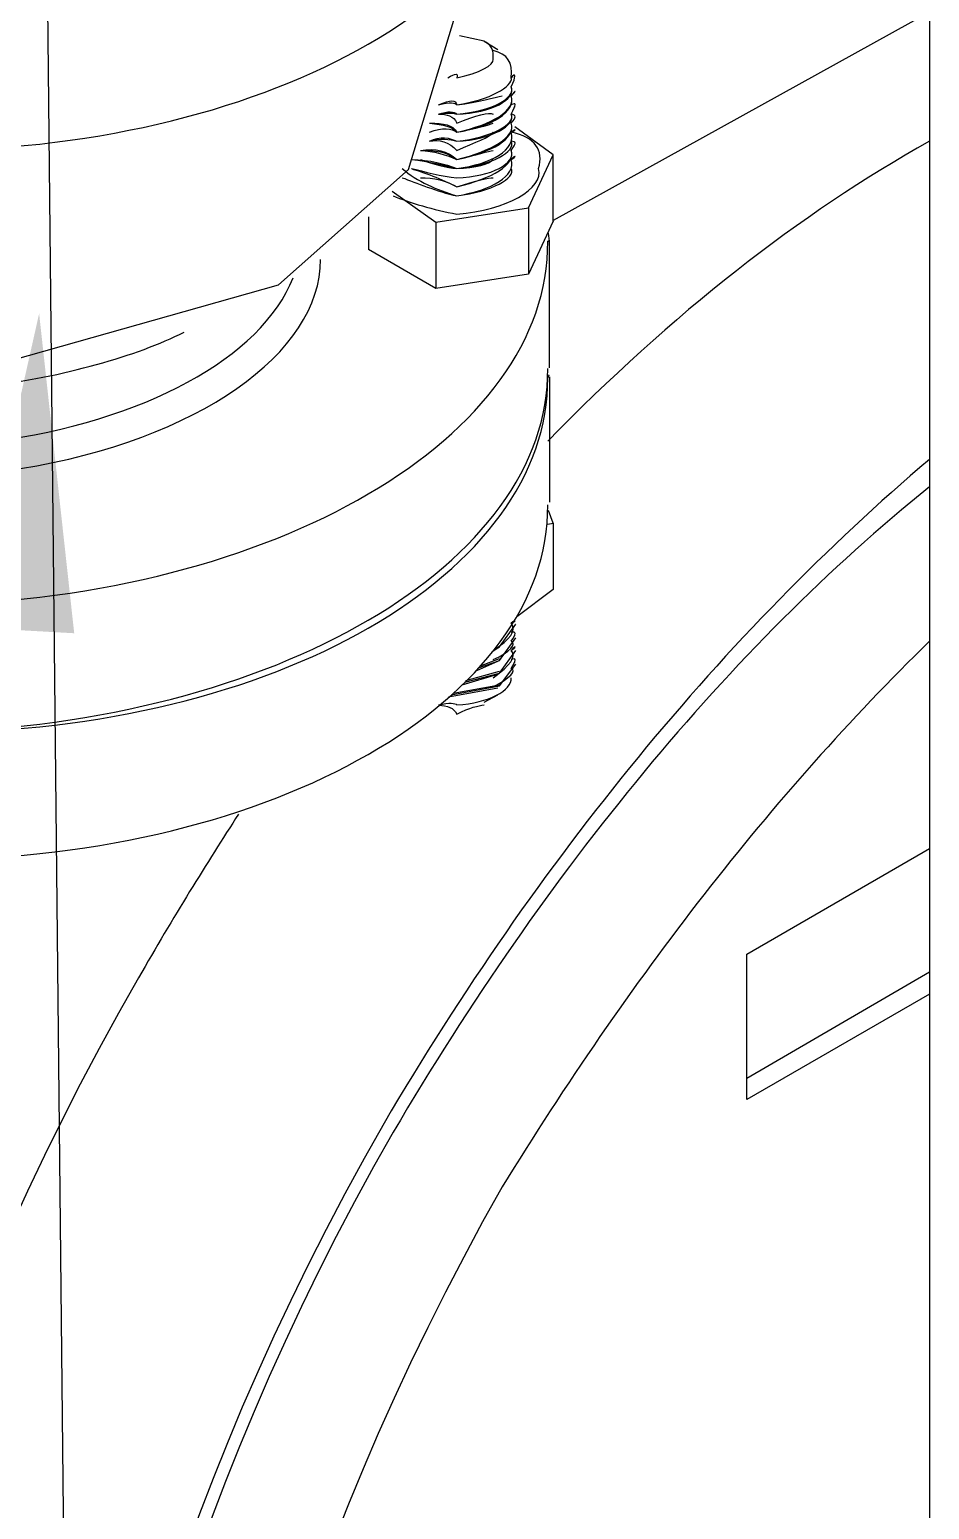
# Model space of a CAD drawing. Header units: inches. Extents: x 0.3 to 33.8, y 15.5 to 37.1.
# Drawn here: x 8.5 to 9.011, y 24.615 to 25.455 of the extents above; entities that cross this region are included whole.
import ezdxf

# ---------------------------------------------------------------- set-up
doc = ezdxf.new("R2010")
doc.units = ezdxf.units.IN
doc.header["$MEASUREMENT"] = 0

# ---------------------------------------------------------------- blocks, each defined once
blk = doc.blocks.new('60298_1')
at = {"transparency": 33554687}
blk.add_hatch(color=21, dxfattribs=at).paths.add_polyline_path([(8.46543, 25.1157), (8.5055, 25.29397), (8.52543, 25.11235)])
for points in [[(9.01132, 27.18888), (9.01132, 22.51849)], [(8.64157, 25.31019), (8.71542, 25.37577), (8.74485, 25.47337)], [(9.01132, 25.46511), (8.79753, 25.34685)], [(8.75828, 25.44859), (8.74434, 25.45168)], [(8.75828, 25.44859), (8.76603, 25.44394)], [(8.77635, 25.42535), (8.77635, 25.42535)], [(8.77635, 25.41812), (8.77635, 25.41812)], [(8.77635, 25.41089), (8.77635, 25.41089)], [(8.77635, 25.40314), (8.77635, 25.40314)], [(8.79753, 25.38404), (8.77584, 25.40005)], [(8.77635, 25.39591), (8.77635, 25.39591)], [(8.77687, 25.39953), (8.77687, 25.39953)], [(8.77842, 25.39849), (8.77842, 25.39849)], [(8.77635, 25.38817), (8.77635, 25.38817)], [(8.77635, 25.38094), (8.77635, 25.38094)], [(8.78358, 25.35409), (8.79753, 25.38404)], [(8.79753, 25.34634), (8.79753, 25.38404)], [(8.70612, 25.36338), (8.73091, 25.34582)], [(8.73091, 25.34582), (8.78358, 25.35409)], [(8.78358, 25.35409), (8.78358, 25.31639)], [(8.6927, 25.34892), (8.6927, 25.33033)], [(8.73091, 25.34582), (8.73091, 25.30812)], [(8.79753, 25.34634), (8.78358, 25.31639)], [(8.79546, 25.33498), (8.79494, 25.33962)], [(8.73091, 25.30812), (8.6927, 25.33033)], [(8.79546, 25.2632), (8.79546, 25.33498)], [(8.47322, 25.26268), (8.64157, 25.31019)], [(8.78358, 25.31639), (8.73091, 25.30812)], [(8.79546, 25.25803), (8.79546, 25.18677)], [(8.79753, 25.17489), (8.79494, 25.18212)], [(8.79443, 25.17437), (8.79753, 25.17489)], [(8.79753, 25.17489), (8.79753, 25.13719)], [(8.79753, 25.13719), (8.77687, 25.1217)], [(8.76706, 25.10466), (8.77635, 25.11757)], [(8.77635, 25.11809), (8.77635, 25.11809)], [(8.76706, 25.09691), (8.77635, 25.10982)], [(8.77635, 25.11086), (8.77635, 25.11086)], [(8.76293, 25.10207), (8.76603, 25.10414)], [(8.76344, 25.10259), (8.76706, 25.10466)], [(8.76499, 25.10414), (8.76499, 25.10414)], [(8.76706, 25.08968), (8.77635, 25.10259)], [(8.77635, 25.10363), (8.77635, 25.10363)], [(8.75415, 25.09123), (8.76603, 25.0964)], [(8.75518, 25.09278), (8.76706, 25.09691)], [(8.75621, 25.09381), (8.76706, 25.09795)], [(8.76706, 25.08245), (8.77635, 25.09485)], [(8.77635, 25.09588), (8.77635, 25.09588)], [(8.74072, 25.07832), (8.76706, 25.08297)], [(8.74589, 25.08297), (8.76603, 25.08917)], [(8.74744, 25.08452), (8.76706, 25.08968)], [(8.74795, 25.08555), (8.76706, 25.09072)], [(8.73814, 25.07626), (8.76603, 25.08142)], [(8.73969, 25.07729), (8.76706, 25.08245)], [(8.75828, 25.07316), (8.76603, 25.07729)], [(8.90752, 24.93011), (9.01132, 24.99002)], [(8.90752, 24.84749), (8.90752, 24.93011)], [(9.01132, 24.91978), (8.90752, 24.85937)], [(9.01132, 24.90739), (8.90752, 24.84749)]]:
    blk.add_lwpolyline(points, dxfattribs=at)
at = {"color": 21, "transparency": 33554687}
blk.add_lwpolyline([(8.50317, 26.14212), (8.56101, 20.59022), (8.74124, 20.59022)], dxfattribs=at)
at = {"transparency": 33554687}
for points, knots in [([(8.09211, 25.58802), (8.09457, 25.47884), (8.25147, 25.38825), (8.44327, 25.38662), (8.63857, 25.38825), (8.79547, 25.47884), (8.79443, 25.58802)], [0, 0, 0, 0, 1, 1, 1, 2, 2, 2, 2]), ([(8.73762, 25.42793), (8.74229, 25.43053), (8.74384, 25.43042), (8.74279, 25.42793), (8.75566, 25.43042), (8.76398, 25.43522), (8.76344, 25.43826), (8.76398, 25.44399), (8.76202, 25.44671), (8.75828, 25.44859)], [0, 0, 0, 0, 1, 1, 1, 2, 2, 2, 3, 3, 3, 3]), ([(8.73246, 25.41244), (8.73928, 25.41567), (8.74233, 25.41539), (8.74279, 25.41244), (8.76162, 25.41539), (8.77476, 25.42298), (8.77377, 25.42793), (8.77476, 25.43684), (8.77167, 25.44115), (8.76344, 25.44342)], [0, 0, 0, 0, 1, 1, 1, 2, 2, 2, 3, 3, 3, 3]), ([(8.73246, 25.40727), (8.73761, 25.4091), (8.74149, 25.40868), (8.74279, 25.40727), (8.76268, 25.40868), (8.77669, 25.41676), (8.77377, 25.42277), (8.77669, 25.42889), (8.77603, 25.43102), (8.77377, 25.42793)], [0, 0, 0, 0, 1, 1, 1, 2, 2, 2, 3, 3, 3, 3]), ([(8.7273, 25.40211), (8.73552, 25.40193), (8.74042, 25.40125), (8.74279, 25.39695), (8.76268, 25.40125), (8.77669, 25.40933), (8.77377, 25.4176), (8.77669, 25.4204), (8.77652, 25.42149), (8.77377, 25.4176)], [0, 0, 0, 0, 1, 1, 1, 2, 2, 2, 3, 3, 3, 3]), ([(8.73246, 25.40727), (8.73736, 25.4082), (8.74136, 25.40775), (8.74279, 25.40727), (8.76268, 25.40775), (8.77669, 25.41584), (8.77377, 25.42277)], [0, 0, 0, 0, 1, 1, 1, 2, 2, 2, 2]), ([(8.7273, 25.40211), (8.73524, 25.40105), (8.74028, 25.40032), (8.74279, 25.39695), (8.76268, 25.40032), (8.77669, 25.40841), (8.77377, 25.4176)], [0, 0, 0, 0, 1, 1, 1, 2, 2, 2, 2]), ([(8.7273, 25.39178), (8.73316, 25.39488), (8.73921, 25.39382), (8.74279, 25.39178), (8.76268, 25.39382), (8.77669, 25.4019), (8.77377, 25.40727), (8.77669, 25.41297), (8.77652, 25.41406), (8.77377, 25.41244)], [0, 0, 0, 0, 1, 1, 1, 2, 2, 2, 3, 3, 3, 3]), ([(8.73246, 25.41244), (8.73891, 25.41419), (8.74214, 25.41385), (8.74279, 25.41244), (8.75534, 25.41385), (8.76444, 25.41707), (8.76861, 25.4176)], [0, 0, 0, 0, 1, 1, 1, 2, 2, 2, 2]), ([(8.72213, 25.38662), (8.7305, 25.38797), (8.73782, 25.38638), (8.74279, 25.38145), (8.76268, 25.38638), (8.77669, 25.39447), (8.77377, 25.40211), (8.77669, 25.40554), (8.77652, 25.40662), (8.77377, 25.40727)], [0, 0, 0, 0, 1, 1, 1, 2, 2, 2, 3, 3, 3, 3]), ([(8.7273, 25.39178), (8.73284, 25.394), (8.73905, 25.39289), (8.74279, 25.39178), (8.76268, 25.39289), (8.77669, 25.40098), (8.77377, 25.40727)], [0, 0, 0, 0, 1, 1, 1, 2, 2, 2, 2]), ([(8.73246, 25.40727), (8.73699, 25.407), (8.74116, 25.40641), (8.74279, 25.40211), (8.75362, 25.40641), (8.76137, 25.40863), (8.76344, 25.40727)], [0, 0, 0, 0, 1, 1, 1, 2, 2, 2, 2]), ([(8.70664, 25.3608), (8.71551, 25.35712), (8.72996, 25.35273), (8.74279, 25.35047), (8.77132, 25.35273), (8.79234, 25.36486), (8.78926, 25.37629), (8.79234, 25.38701), (8.78739, 25.39391), (8.77377, 25.39695)], [0, 0, 0, 0, 1, 1, 1, 2, 2, 2, 3, 3, 3, 3]), ([(8.71697, 25.38145), (8.72751, 25.38128), (8.73622, 25.37895), (8.74279, 25.37629), (8.76268, 25.37895), (8.77669, 25.38704), (8.77377, 25.39695), (8.77669, 25.39811), (8.77652, 25.39919), (8.77377, 25.39695)], [0, 0, 0, 0, 1, 1, 1, 2, 2, 2, 3, 3, 3, 3]), ([(8.72213, 25.38662), (8.73015, 25.38712), (8.73764, 25.38545), (8.74279, 25.38145), (8.76268, 25.38545), (8.77669, 25.39354), (8.77377, 25.40211)], [0, 0, 0, 0, 1, 1, 1, 2, 2, 2, 2]), ([(8.7273, 25.39695), (8.73479, 25.39993), (8.74003, 25.39898), (8.74279, 25.39695), (8.75362, 25.39898), (8.76137, 25.4012), (8.76344, 25.40211)], [0, 0, 0, 0, 1, 1, 1, 2, 2, 2, 2]), ([(8.7273, 25.39178), (8.73228, 25.39302), (8.73871, 25.39155), (8.74279, 25.38662), (8.75362, 25.39155), (8.76137, 25.39376), (8.76344, 25.39695)], [0, 0, 0, 0, 1, 1, 1, 2, 2, 2, 2]), ([(8.71697, 25.38145), (8.72711, 25.38046), (8.73601, 25.37802), (8.74279, 25.37629), (8.76268, 25.37802), (8.77669, 25.38611), (8.77377, 25.39178)], [0, 0, 0, 0, 1, 1, 1, 2, 2, 2, 2]), ([(8.71697, 25.37629), (8.72409, 25.3749), (8.73433, 25.37152), (8.74279, 25.37112), (8.76268, 25.37152), (8.77669, 25.37961), (8.77377, 25.38662), (8.77669, 25.39068), (8.77652, 25.39176), (8.77377, 25.39178)], [0, 0, 0, 0, 1, 1, 1, 2, 2, 2, 3, 3, 3, 3]), ([(8.71697, 25.37629), (8.72362, 25.37413), (8.73407, 25.37059), (8.74279, 25.36596), (8.76268, 25.37059), (8.77669, 25.37868), (8.77377, 25.38662)], [0, 0, 0, 0, 1, 1, 1, 2, 2, 2, 2]), ([(8.72213, 25.38662), (8.72943, 25.38633), (8.73718, 25.38412), (8.74279, 25.38145), (8.75362, 25.38412), (8.76137, 25.38633), (8.76344, 25.38662)], [0, 0, 0, 0, 1, 1, 1, 2, 2, 2, 2]), ([(8.7118, 25.37629), (8.72004, 25.36904), (8.73197, 25.36408), (8.74279, 25.3608), (8.76268, 25.36408), (8.77669, 25.37218), (8.77377, 25.38145), (8.77669, 25.38324), (8.77652, 25.38433), (8.77377, 25.38145)], [0, 0, 0, 0, 1, 1, 1, 2, 2, 2, 3, 3, 3, 3]), ([(8.72213, 25.38145), (8.72943, 25.3789), (8.73718, 25.37668), (8.74279, 25.37629), (8.75362, 25.37668), (8.76137, 25.3789), (8.76344, 25.38145)], [0, 0, 0, 0, 1, 1, 1, 2, 2, 2, 2]), ([(8.7118, 25.37112), (8.71947, 25.36836), (8.73163, 25.36315), (8.74279, 25.3608), (8.76268, 25.36315), (8.77669, 25.37125), (8.77377, 25.37629)], [0, 0, 0, 0, 1, 1, 1, 2, 2, 2, 2]), ([(8.72213, 25.37112), (8.72943, 25.37147), (8.73718, 25.36925), (8.74279, 25.36596), (8.75362, 25.36925), (8.76137, 25.37147), (8.76344, 25.37112)], [0, 0, 0, 0, 1, 1, 1, 2, 2, 2, 2]), ([(8.09211, 25.32465), (8.10123, 25.2192), (8.25613, 25.13277), (8.44327, 25.12841), (8.63857, 25.13277), (8.79547, 25.22336), (8.79443, 25.33498), (8.79547, 25.33511), (8.79547, 25.33511), (8.79443, 25.33498)], [0, 0, 0, 0, 1, 1, 1, 2, 2, 2, 3, 3, 3, 3]), ([(8.09211, 25.26268), (8.09457, 25.15183), (8.25147, 25.06124), (8.44327, 25.05612), (8.63857, 25.06124), (8.79547, 25.15183), (8.79443, 25.26268)], [0, 0, 0, 0, 1, 1, 1, 2, 2, 2, 2]), ([(8.09211, 25.25752), (8.09458, 25.26017), (8.09457, 25.25932), (8.09211, 25.25752), (8.09457, 25.14672), (8.25147, 25.05613), (8.44327, 25.05612), (8.63857, 25.05613), (8.79547, 25.14672), (8.79443, 25.25752), (8.79547, 25.25932), (8.79546, 25.26017), (8.79443, 25.25752)], [0, 0, 0, 0, 1, 1, 1, 2, 2, 2, 3, 3, 3, 4, 4, 4, 4]), ([(9.01132, 25.21104), (8.89535, 25.11295), (8.78915, 24.98356), (8.70148, 24.83406), (8.45604, 24.4066), (8.45604, 23.94072), (8.70148, 23.79608), (8.73041, 23.78231), (8.75807, 23.77136), (8.7841, 23.75993)], [0, 0, 0, 0, 1, 1, 1, 2, 2, 2, 3, 3, 3, 3]), ([(9.01132, 25.19555), (8.89773, 25.10401), (8.79374, 24.97707), (8.70664, 24.8289), (8.46575, 24.40897), (8.46575, 23.94957), (8.70664, 23.80641)], [0, 0, 0, 0, 1, 1, 1, 2, 2, 2, 2]), ([(8.09211, 25.18522), (8.09457, 25.07518), (8.25147, 24.9846), (8.44327, 24.98382), (8.63857, 24.9846), (8.79547, 25.07518), (8.79443, 25.18522)], [0, 0, 0, 0, 1, 1, 1, 2, 2, 2, 2]), ([(8.76344, 25.10259), (8.7734, 25.10913), (8.77669, 25.11373), (8.77377, 25.11809), (8.77669, 25.11937), (8.77659, 25.12022), (8.77377, 25.11809)], [0, 0, 0, 0, 1, 1, 1, 2, 2, 2, 2]), ([(8.76344, 25.09743), (8.7734, 25.1017), (8.77669, 25.1063), (8.77377, 25.10776), (8.77669, 25.11217), (8.77652, 25.11327), (8.77377, 25.11292)], [0, 0, 0, 0, 1, 1, 1, 2, 2, 2, 2]), ([(9.01132, 25.10776), (8.92172, 25.02053), (8.84024, 24.91453), (8.76861, 24.79791), (8.5277, 24.37321), (8.5277, 23.9138), (8.76861, 23.77026), (8.84024, 23.73336), (8.92172, 23.72145), (9.01132, 23.73411)], [0, 0, 0, 0, 1, 1, 1, 2, 2, 2, 3, 3, 3, 3]), ([(8.76344, 25.0871), (8.7734, 25.09427), (8.77669, 25.09886), (8.77377, 25.10259), (8.77669, 25.10474), (8.77652, 25.10583), (8.77377, 25.10259)], [0, 0, 0, 0, 1, 1, 1, 2, 2, 2, 2]), ([(8.76344, 25.08194), (8.7734, 25.08684), (8.77669, 25.09143), (8.77377, 25.09226), (8.77669, 25.09731), (8.77652, 25.0984), (8.77377, 25.09743)], [0, 0, 0, 0, 1, 1, 1, 2, 2, 2, 2]), ([(8.73246, 25.07161), (8.73868, 25.07309), (8.74203, 25.07275), (8.74279, 25.07161), (8.76115, 25.07275), (8.7741, 25.07992), (8.77377, 25.0871)], [0, 0, 0, 0, 1, 1, 1, 2, 2, 2, 2]), ([(8.73246, 25.07161), (8.73724, 25.07097), (8.74126, 25.07017), (8.74279, 25.06645), (8.75033, 25.07017), (8.75505, 25.0713), (8.75828, 25.07161)], [0, 0, 0, 0, 1, 1, 1, 2, 2, 2, 2]), ([(8.61885, 25.00964), (8.60087, 24.98192), (8.58153, 24.95098), (8.56204, 24.91669), (8.31443, 24.48835), (8.31443, 24.02248), (8.56204, 23.87871)], [0, 0, 0, 0, 1, 1, 1, 2, 2, 2, 2])]:
    blk.add_open_spline(points, degree=3, knots=knots, dxfattribs=at)
for points in [[(9.01132, 25.39178), (8.93775, 25.35075), (8.86468, 25.29349), (8.79443, 25.22137)], [(8.49491, 25.20587), (8.59513, 25.22209), (8.66558, 25.27132), (8.66533, 25.32465)], [(8.47942, 25.22137), (8.56452, 25.2324), (8.63197, 25.26876), (8.64983, 25.31432)], [(8.47426, 25.25235), (8.52012, 25.25823), (8.56086, 25.26981), (8.58787, 25.28334)]]:
    blk.add_open_spline(points, degree=3, dxfattribs=at)

msp = doc.modelspace()

# ---------------------------------------------------------------- block references
msp.add_blockref('60298_1', (0, 0))

doc.saveas('drawing.dxf')
